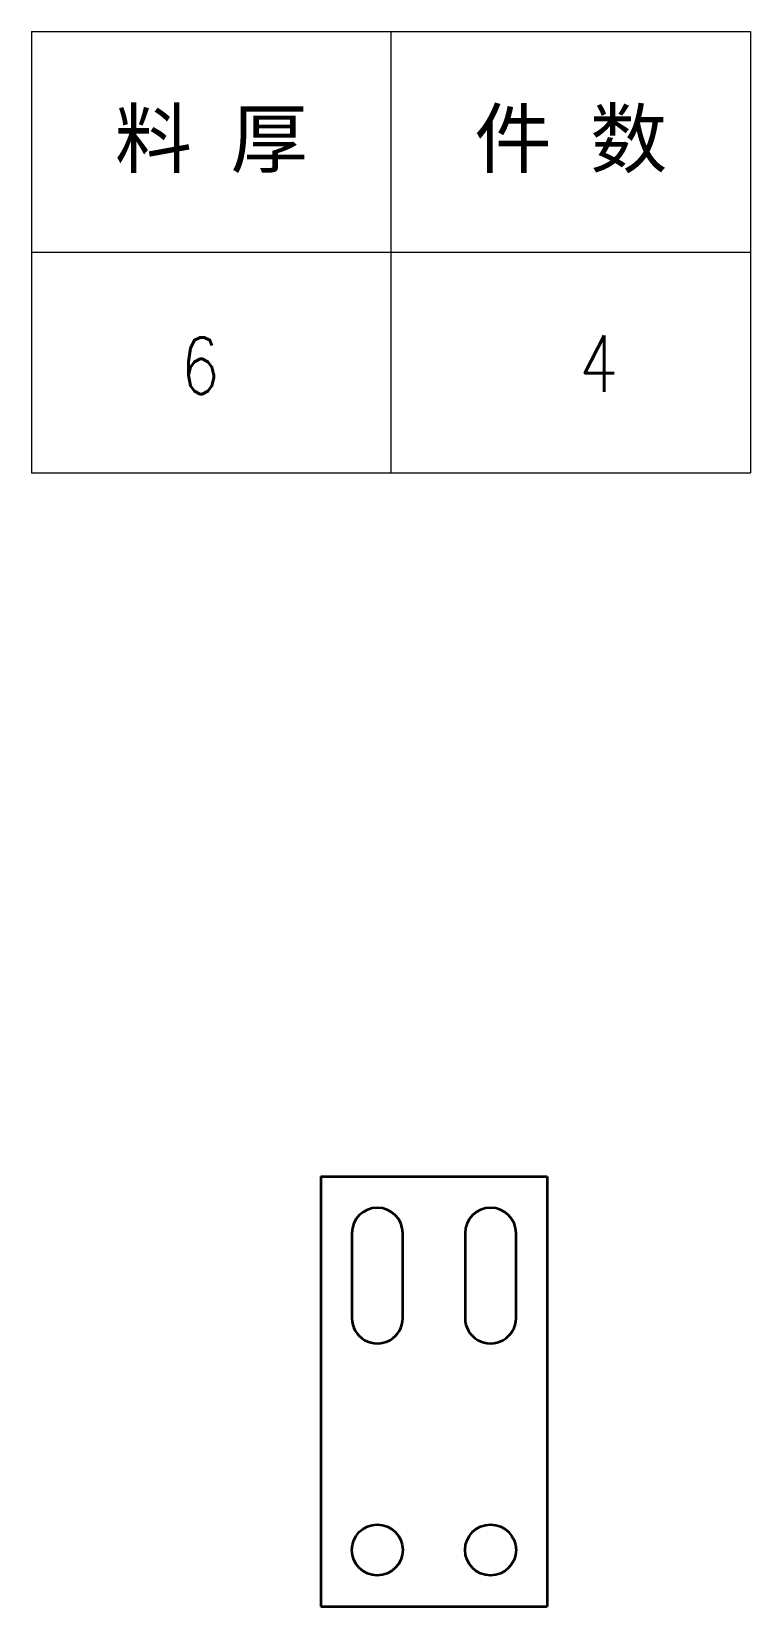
# Model space of a CAD drawing. Header units: millimetres. Extents: x 1333 to 209312, y -42879 to 359.
# Drawn here: x 139301.4 to 139428.4, y -653.4 to -375 of the extents above; entities that cross this region are included whole.
import ezdxf
from ezdxf.enums import TextEntityAlignment as Align

# ---------------------------------------------------------------- set-up
doc = ezdxf.new("R2010")
doc.units = ezdxf.units.MM
doc.header["$LTSCALE"] = 0.5
doc.layers.add('标注线', color=3, linetype='Continuous', lineweight=18)
doc.styles.add('DIM', font='romans.shx', dxfattribs={"width": 0.8, "bigfont": 'bigfont.shx'})
doc.styles.get("Standard").update_dxf_attribs({"font": 'simplex.shx'})

# ---------------------------------------------------------------- blocks, each defined once
blk = doc.blocks.new('*T645')
at = {"color": 0, "linetype": 'ByBlock', "lineweight": -2, "transparency": 16777216}
for p, q in [((0, 0), (127, 0)), ((0, 0), (0, -78)), ((63.5, 0), (63.5, -78)), ((127, 0), (127, -78)), ((0, -39), (127, -39)), ((0, -78), (127, -78))]:
    blk.add_line(p, q, dxfattribs=at)
at = {"color": 0, "transparency": 16777216, "char_height": 10, "width": 60.5, "attachment_point": 5}
for s, insert in [('{\\fSimSun|b0|i0|c134|p2;料 厚}', (31.75, -19.5)), ('{\\fSimSun|b0|i0|c134|p2;件 数}', (95.25, -19.5))]:
    blk.add_mtext(s, dxfattribs=dict(at, insert=insert))
blk = doc.blocks.new('拆图参数')
blk.add_blockref('*T645', (-63.5, 78))
at = {"style": 'DIM', "width": 0.8}
blk.add_attdef('6', text='', height=10, dxfattribs=at).set_placement((-37.13, 18.91), align=Align.MIDDLE_LEFT)
blk.add_attdef('1', text='', height=10, dxfattribs=at).set_placement((36.65, 19.27), align=Align.MIDDLE_CENTER)

msp = doc.modelspace()

# ---------------------------------------------------------------- linework, layer by layer
at = {"color": 7, "lineweight": 35}
for p, q in [((139352.528, -577.448), (139352.528, -653.448)), ((139352.528, -577.448), (139392.528, -577.448)), ((139392.528, -577.448), (139392.528, -653.448)), ((139352.528, -653.448), (139392.528, -653.448))]:
    msp.add_line(p, q, dxfattribs=at)
at = {"color": 7, "lineweight": 35, "ltscale": 0.375}
for p, q in [((139358.028, -587.448), (139358.028, -602.448)), ((139367.028, -602.448), (139367.028, -587.448)), ((139378.028, -587.448), (139378.028, -602.448)), ((139387.028, -602.448), (139387.028, -587.448))]:
    msp.add_line(p, q, dxfattribs=at)
at = {"color": 7, "lineweight": 35}
for centre in [(139362.528, -643.448), (139382.528, -643.448)]:
    msp.add_circle(centre, 4.5, dxfattribs=at)
for centre, start, end in [((139362.528, -587.448), 0, 179.99999), ((139382.528, -587.448), 0, 179.99999), ((139362.528, -602.448), 179.99999, 0), ((139382.528, -602.448), 179.99999, 0)]:
    msp.add_arc(centre, 4.5, start, end, dxfattribs=at)

# ---------------------------------------------------------------- block references
at = {"layer": '标注线', "color": 7}
msp.add_blockref('拆图参数', (139364.945, -452.989), dxfattribs=at).add_auto_attribs({'1': '4', '6': '6'})

doc.saveas('drawing.dxf')
